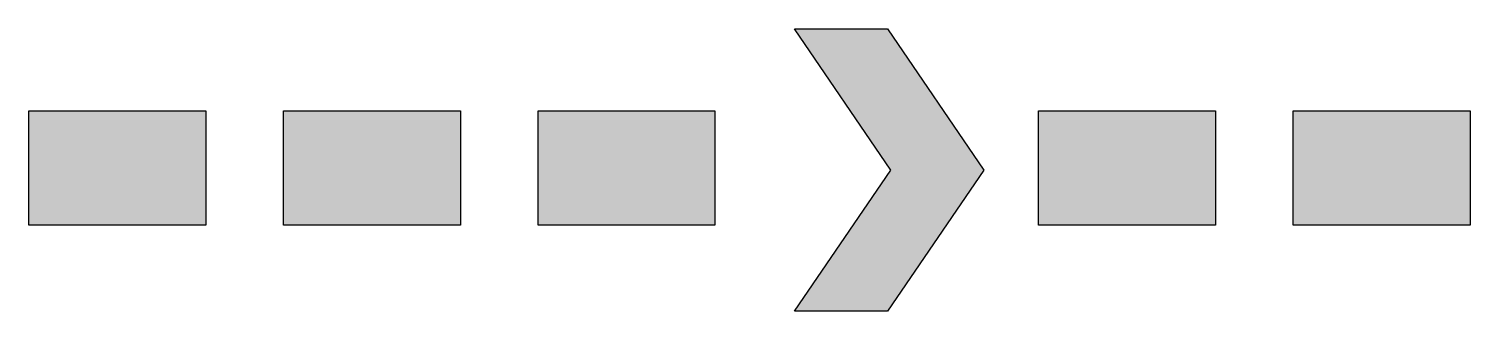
# Model space of a CAD drawing. Header units: millimetres. Extents: x 99300 to 99418, y 3532 to 3556.
import ezdxf

# ---------------------------------------------------------------- set-up
doc = ezdxf.new("R2010")
doc.units = ezdxf.units.MM
doc.header["$LTSCALE"] = 0.5
doc.layers.add('INC-03', color=10, linetype='Continuous')

msp = doc.modelspace()

# ---------------------------------------------------------------- hatches: boundary and pattern name
at = {"layer": 'INC-03'}
h = msp.add_hatch(color=256, dxfattribs=at)
h.paths.add_polyline_path([(99300.06, 3548.86), (99300.06, 3539.49), (99314.58, 3539.49), (99314.58, 3548.86)])
h.paths.add_polyline_path([(99320.94, 3548.86), (99320.94, 3539.49), (99335.47, 3539.49), (99335.47, 3548.86)])
h.paths.add_polyline_path([(99341.83, 3548.86), (99341.83, 3539.49), (99356.35, 3539.49), (99356.35, 3548.86)])
h.paths.add_polyline_path([(99362.88, 3555.57), (99370.78, 3544), (99362.88, 3532.43), (99370.5, 3532.43), (99378.4, 3544), (99370.5, 3555.57)])
h.paths.add_polyline_path([(99382.89, 3548.86), (99382.89, 3539.49), (99397.42, 3539.49), (99397.42, 3548.86)])
h.paths.add_polyline_path([(99403.78, 3548.86), (99403.78, 3539.49), (99418.31, 3539.49), (99418.31, 3548.86)])

# ---------------------------------------------------------------- linework, layer by layer
for points in [[(99362.88, 3555.57), (99370.5, 3555.57), (99378.4, 3544), (99370.5, 3532.43), (99362.88, 3532.43), (99370.78, 3544), (99362.88, 3555.57)], [(99300.06, 3548.86), (99314.58, 3548.86), (99314.58, 3539.49), (99300.06, 3539.49), (99300.06, 3548.86)], [(99320.94, 3548.86), (99335.47, 3548.86), (99335.47, 3539.49), (99320.94, 3539.49), (99320.94, 3548.86)], [(99341.83, 3548.86), (99356.35, 3548.86), (99356.35, 3539.49), (99341.83, 3539.49), (99341.83, 3548.86)], [(99382.89, 3548.86), (99397.42, 3548.86), (99397.42, 3539.49), (99382.89, 3539.49), (99382.89, 3548.86)], [(99403.78, 3548.86), (99418.31, 3548.86), (99418.31, 3539.49), (99403.78, 3539.49), (99403.78, 3548.86)]]:
    msp.add_lwpolyline(points, dxfattribs=at)

doc.saveas('drawing.dxf')
